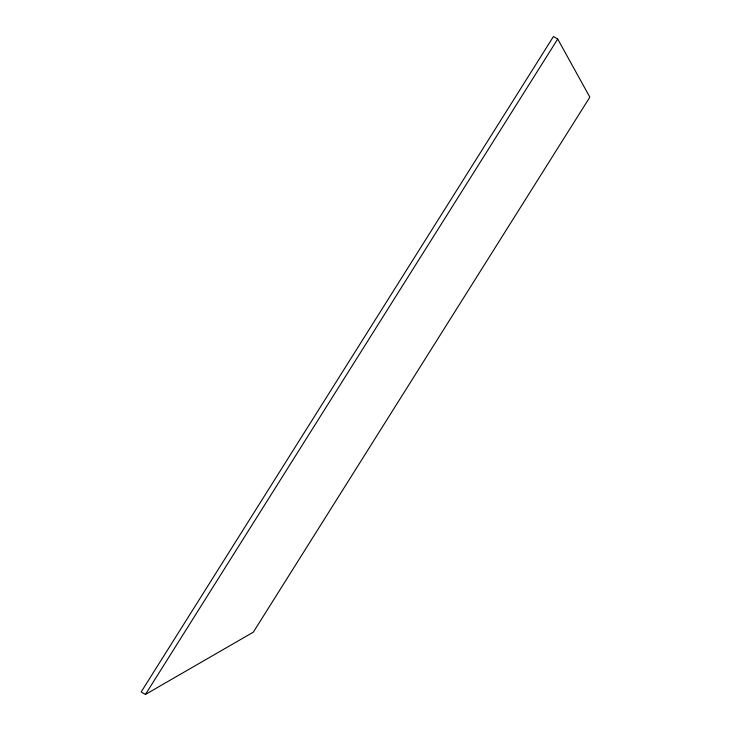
<?xml version="1.0" encoding="UTF-8"?>
<svg xmlns="http://www.w3.org/2000/svg" width="731" height="731" viewBox="0 0 731 731"><rect width="100%" height="100%" fill="white"/><g stroke="black" fill="none" stroke-linecap="round" stroke-linejoin="round"><path stroke-width="1.1" d="M145.442 694.45L557.716 39.026L553.431 36.55L141.156 691.974L145.442 694.45L253.301 632.178L589.844 97.15L557.716 39.026"/></g></svg>
